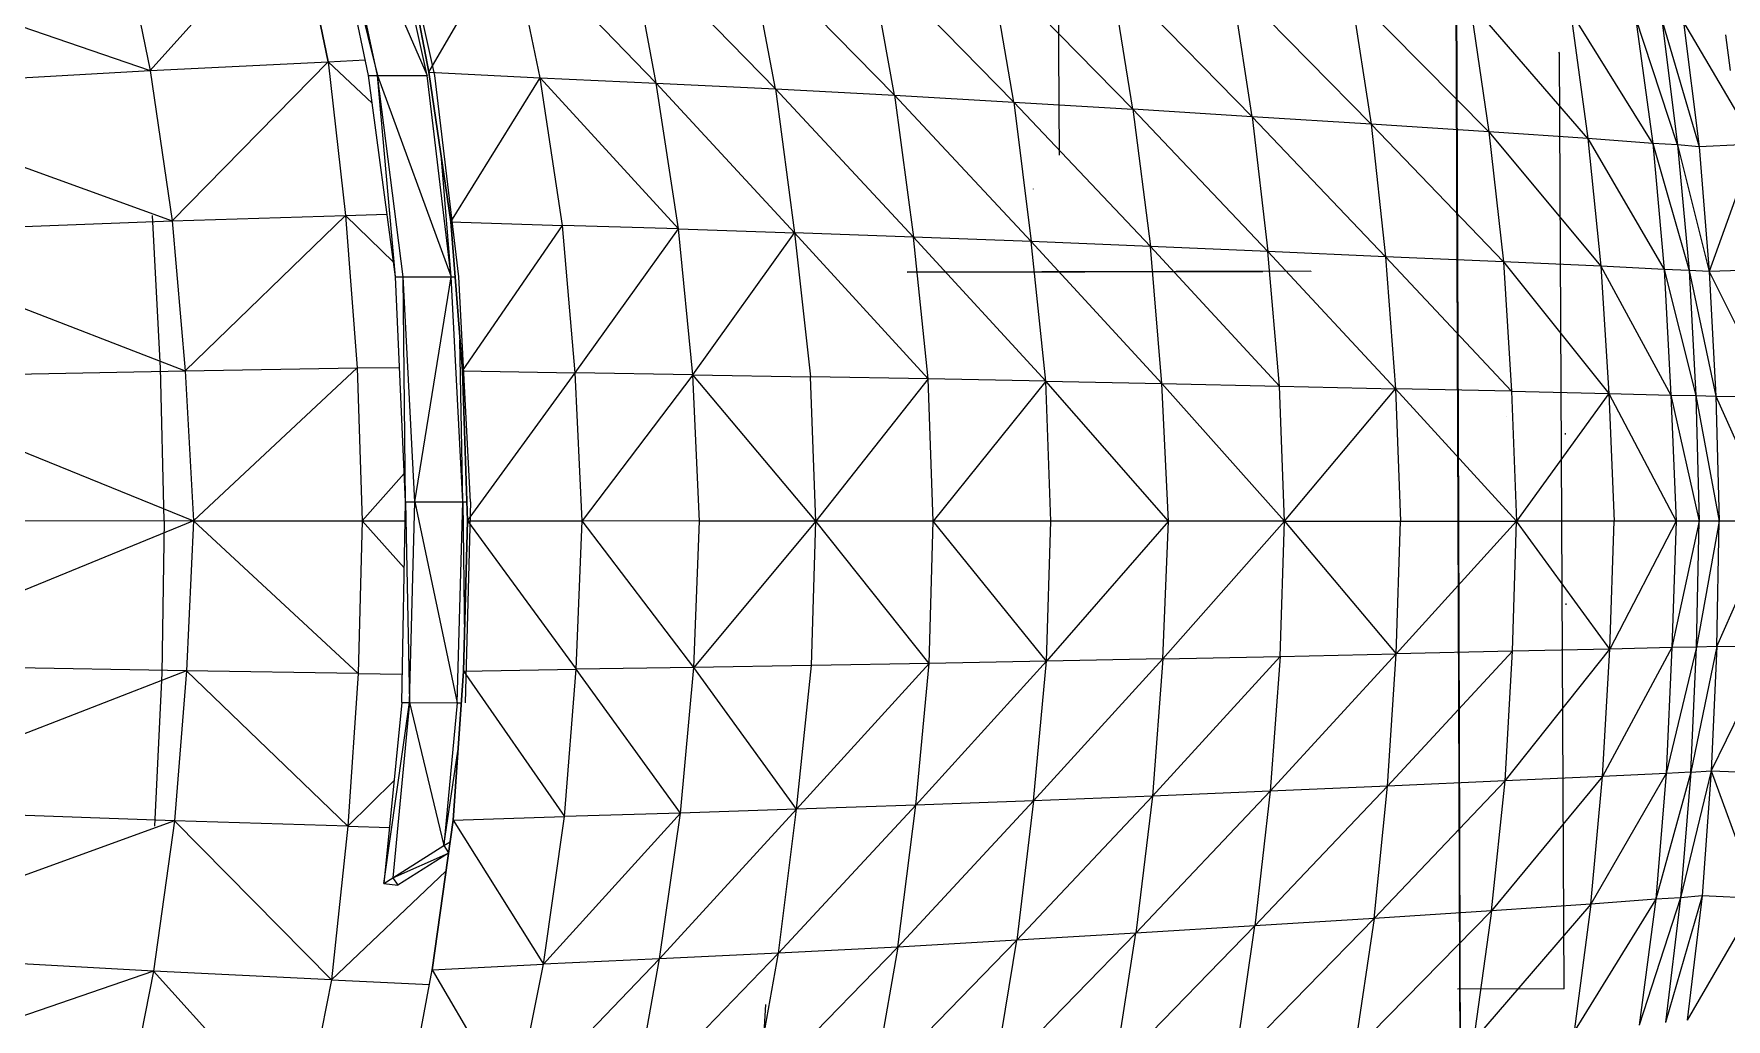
# Model space of a CAD drawing. Header units: inches. Extents: x -4450 to -273, y 9564 to 12971.
# Drawn here: x -2928.71 to -2886.59, y 12431.04 to 12455.56 of the extents above; entities that cross this region are included whole.
import ezdxf

# ---------------------------------------------------------------- set-up
doc = ezdxf.new("R2010")
doc.units = ezdxf.units.IN
doc.header["$MEASUREMENT"] = 0
for name, color, linetype, lineweight in [('0-1', 7, 'Continuous', 5), ('0-3', 7, 'Continuous', 9), ('A-GENM', 5, 'Continuous', 9)]:
    doc.layers.add(name, color=color, linetype=linetype, lineweight=lineweight)

# ---------------------------------------------------------------- blocks, each defined once
blk = doc.blocks.new('Land_Rover_Evoque_-_SUV_Car_Vehicle_Automobile_13067 - Land Rover EVOQUE_dwg-V5-FLOOR PLAN - ROOF')
at = {"layer": 'A-GENM'}
for p, q in [((-0.1569, 2.3958), (-0.1557, 2.3606)), ((-0.1557, 2.3606), (-0.0768, 2.4)), ((-0.0771, 2.3648), (-0.0768, 2.4)), ((0.0811, 2.3654), (0.002, 2.4003)), ((0.002, 2.4003), (0.002, 2.367)), ((0.1597, 2.3618), (0.1609, 2.397)), ((-0.3131, 2.3444), (-0.2363, 2.3896)), ((-0.2271, 2.3863), (-0.1557, 2.3606)), ((-0.0771, 2.3648), (-0.0156, 2.3924)), ((0.0811, 2.3654), (0.0808, 2.3943)), ((0.1014, 2.3904), (0.1597, 2.3618)), ((0.1597, 2.3618), (0.2211, 2.3844)), ((0.2403, 2.3914), (0.2385, 2.3562)), ((0.2403, 2.3914), (0.3171, 2.3467)), ((-0.3052, 2.3709), (-0.2827, 2.3738)), ((-0.2358, 2.3806), (-0.2344, 2.3544)), ((-0.1564, 2.3479), (-0.0771, 2.3648)), ((-0.1557, 2.3606), (-0.0771, 2.3648)), ((-0.0774, 2.3521), (0.002, 2.367)), ((-0.0774, 2.3521), (-0.0771, 2.3648)), ((-0.0771, 2.3648), (0.002, 2.367)), ((0.0811, 2.3654), (0.002, 2.367)), ((0.002, 2.367), (0.0814, 2.3527)), ((0.002, 2.367), (0.002, 2.3543)), ((0.0811, 2.3654), (0.1605, 2.3491)), ((0.0811, 2.3654), (0.1597, 2.3618)), ((0.0811, 2.3654), (0.0814, 2.3527)), ((-0.3146, 2.3307), (-0.2344, 2.3544)), ((-0.3131, 2.3444), (-0.2344, 2.3544)), ((-0.2357, 2.3407), (-0.1557, 2.3606)), ((-0.2344, 2.3544), (-0.2357, 2.3407)), ((-0.2344, 2.3544), (-0.1557, 2.3606)), ((-0.1571, 2.3322), (-0.0774, 2.3521)), ((-0.1557, 2.3606), (-0.1564, 2.3479)), ((-0.1564, 2.3479), (-0.0774, 2.3521)), ((-0.0777, 2.3364), (0.002, 2.3543)), ((-0.0777, 2.3364), (-0.0774, 2.3521)), ((-0.0774, 2.3521), (0.002, 2.3543)), ((0.0814, 2.3527), (0.002, 2.3543)), ((0.002, 2.3543), (0.002, 2.3397)), ((0.002, 2.3543), (0.0818, 2.337)), ((0.1605, 2.3491), (0.0814, 2.3527)), ((0.0814, 2.3527), (0.0818, 2.337)), ((0.0814, 2.3527), (0.1612, 2.3334)), ((0.1605, 2.3491), (0.1597, 2.3618)), ((0.1597, 2.3618), (0.2385, 2.3562)), ((0.1597, 2.3618), (0.2397, 2.3425)), ((0.2385, 2.3562), (0.2397, 2.3425)), ((0.2385, 2.3562), (0.3171, 2.3467)), ((0.2385, 2.3562), (0.3186, 2.333)), ((-0.2366, 2.3251), (-0.1564, 2.3479)), ((-0.2357, 2.3407), (-0.1564, 2.3479)), ((-0.1564, 2.3479), (-0.1571, 2.3322)), ((0.1605, 2.3491), (0.1612, 2.3334)), ((0.1605, 2.3491), (0.2397, 2.3425)), ((0.1605, 2.3491), (0.2407, 2.3269)), ((0.2397, 2.3425), (0.2407, 2.3269)), ((0.2397, 2.3425), (0.3186, 2.333)), ((0.2397, 2.3425), (0.3203, 2.3164)), ((-0.2357, 2.3407), (-0.3163, 2.3141)), ((-0.3146, 2.3307), (-0.2357, 2.3407)), ((-0.2397, 2.284), (-0.1571, 2.3322)), ((-0.2357, 2.3407), (-0.2366, 2.3251)), ((-0.2366, 2.3251), (-0.1571, 2.3322)), ((-0.1591, 2.2921), (-0.0777, 2.3364)), ((-0.1571, 2.3322), (-0.1591, 2.2921)), ((-0.1571, 2.3322), (-0.0777, 2.3364)), ((-0.0787, 2.2973), (0.002, 2.3397)), ((-0.0787, 2.2973), (-0.0777, 2.3364)), ((-0.0777, 2.3364), (0.002, 2.3397)), ((0.002, 2.3397), (0.0818, 2.337)), ((0.002, 2.3397), (0.0827, 2.2979)), ((0.002, 2.3397), (0.002, 2.3006)), ((0.0818, 2.337), (0.1612, 2.3334)), ((0.0818, 2.337), (0.1632, 2.2933)), ((0.0818, 2.337), (0.0827, 2.2979)), ((0.1612, 2.3334), (0.2407, 2.3269)), ((0.1612, 2.3334), (0.2438, 2.2858)), ((0.1612, 2.3334), (0.1632, 2.2933)), ((-0.2366, 2.3251), (-0.3202, 2.273)), ((-0.3163, 2.3141), (-0.2366, 2.3251)), ((-0.2366, 2.3251), (-0.2397, 2.284)), ((0.2407, 2.3269), (0.2438, 2.2858)), ((0.2407, 2.3269), (0.3203, 2.3164)), ((0.2407, 2.3269), (0.3243, 2.2754)), ((-0.0787, 2.2973), (0.002, 2.3006)), ((0.0827, 2.2979), (0.002, 2.3006)), ((0.002, 2.3006), (0.002, 2.239)), ((-0.244, 2.2215), (-0.1591, 2.2921)), ((-0.2397, 2.284), (-0.1591, 2.2921)), ((-0.1619, 2.2306), (-0.0787, 2.2973)), ((-0.1591, 2.2921), (-0.1619, 2.2306)), ((-0.1591, 2.2921), (-0.0787, 2.2973)), ((-0.0801, 2.2357), (-0.0787, 2.2973)), ((-0.0787, 2.2973), (0.002, 2.239)), ((0.0827, 2.2979), (0.002, 2.239)), ((0.1632, 2.2933), (0.0827, 2.2979)), ((0.166, 2.2318), (0.0827, 2.2979)), ((0.0827, 2.2979), (0.0841, 2.2363)), ((0.2438, 2.2858), (0.1632, 2.2933)), ((0.1632, 2.2933), (0.2481, 2.2232)), ((0.1632, 2.2933), (0.166, 2.2318)), ((-0.2397, 2.284), (-0.3259, 2.2094)), ((-0.3202, 2.273), (-0.2397, 2.284)), ((-0.2397, 2.284), (-0.244, 2.2215)), ((0.2438, 2.2858), (0.2481, 2.2232)), ((0.2438, 2.2858), (0.3243, 2.2754)), ((0.2438, 2.2858), (0.3299, 2.2118)), ((0.2973, 2.269), (-0.2937, 2.2661)), ((-0.0537, 2.2696), (-0.0529, 2.2697)), ((0.054, 2.27), (0.0548, 2.27)), ((0.2973, 2.269), (0.2974, 2.2016)), ((-0.2937, 2.2661), (-0.2943, 2.2657)), ((-0.1651, 2.1562), (-0.0801, 2.2357)), ((-0.1619, 2.2306), (-0.0801, 2.2357)), ((-0.0817, 2.1624), (0.002, 2.239)), ((-0.0801, 2.2357), (-0.0817, 2.1624)), ((-0.0801, 2.2357), (0.002, 2.239)), ((0.0841, 2.2363), (0.002, 2.239)), ((0.0857, 2.163), (0.002, 2.239)), ((0.002, 2.1657), (0.002, 2.239)), ((0.166, 2.2318), (0.0841, 2.2363)), ((0.1692, 2.1575), (0.0841, 2.2363)), ((0.0841, 2.2363), (0.0857, 2.163)), ((-0.2488, 2.1471), (-0.1619, 2.2306)), ((-0.244, 2.2215), (-0.1619, 2.2306)), ((-0.1619, 2.2306), (-0.1651, 2.1562)), ((-0.0642, 2.2325), (-0.0641, 2.2325)), ((0.2481, 2.2232), (0.166, 2.2318)), ((0.166, 2.2318), (0.2528, 2.149)), ((0.166, 2.2318), (0.1692, 2.1575)), ((-0.244, 2.2215), (-0.3323, 2.1341)), ((-0.3259, 2.2094), (-0.244, 2.2215)), ((-0.244, 2.2215), (-0.2488, 2.1471)), ((0.2481, 2.2232), (0.2528, 2.149)), ((0.2481, 2.2232), (0.3299, 2.2118)), ((0.2481, 2.2232), (0.3363, 2.1366)), ((0.0007, 2.2024), (-0.4539, 2.2007)), ((0.4552, 2.204), (0.0007, 2.2024)), ((0.3598, 2.2034), (0.0015, 2.202)), ((0.0015, 2.202), (-0.3568, 2.2007)), ((-0.0817, 2.1624), (-0.1684, 2.0819)), ((-0.1651, 2.1562), (-0.0817, 2.1624)), ((-0.0833, 2.0891), (-0.0817, 2.1624)), ((-0.0817, 2.1624), (0.002, 2.1657)), ((0.002, 2.0923), (-0.0817, 2.1624)), ((0.002, 2.0923), (0.002, 2.1657)), ((0.0857, 2.163), (0.002, 2.1657)), ((0.002, 2.0923), (0.0857, 2.163)), ((0.1692, 2.1575), (0.0857, 2.163)), ((0.0873, 2.0897), (0.0857, 2.163)), ((0.0857, 2.163), (0.1724, 2.0832)), ((-0.1651, 2.1562), (-0.2535, 2.0719)), ((-0.2488, 2.1471), (-0.1651, 2.1562)), ((-0.1651, 2.1562), (-0.1684, 2.0819)), ((0.2528, 2.149), (0.1692, 2.1575)), ((0.1692, 2.1575), (0.1724, 2.0832)), ((0.1692, 2.1575), (0.2575, 2.0737)), ((0.2528, 2.149), (0.3363, 2.1366)), ((0.2528, 2.149), (0.3426, 2.0614)), ((0.2528, 2.149), (0.2575, 2.0737)), ((-0.2488, 2.1471), (-0.3387, 2.0588)), ((-0.3323, 2.1341), (-0.2488, 2.1471)), ((-0.2488, 2.1471), (-0.2535, 2.0719)), ((-0.1559, 2.1089), (-0.1557, 2.109)), ((-0.1559, 2.1089), (-0.1554, 1.8539)), ((-0.0833, 2.0891), (-0.1715, 2.0077)), ((-0.0833, 2.0891), (-0.1684, 2.0819)), ((0.002, 2.0923), (-0.0849, 2.0148)), ((-0.0849, 2.0148), (-0.0833, 2.0891)), ((0.002, 2.0923), (-0.0833, 2.0891)), ((0.0889, 2.0154), (0.002, 2.0923)), ((0.0873, 2.0897), (0.002, 2.0923)), ((0.002, 2.0923), (0.002, 2.019)), ((0.0889, 2.0154), (0.0873, 2.0897)), ((0.0873, 2.0897), (0.1724, 2.0832)), ((0.0873, 2.0897), (0.1755, 2.0089)), ((-0.2582, 1.9966), (-0.1684, 2.0819)), ((-0.2535, 2.0719), (-0.1684, 2.0819)), ((-0.1684, 2.0819), (-0.1715, 2.0077)), ((-0.1554, 1.8539), (-0.1558, 2.0786)), ((0.1724, 2.0832), (0.1755, 2.0089)), ((0.1724, 2.0832), (0.2575, 2.0737)), ((0.1724, 2.0832), (0.2621, 1.9985)), ((-0.2535, 2.0719), (-0.3446, 1.9826)), ((-0.2535, 2.0719), (-0.3387, 2.0588)), ((-0.2535, 2.0719), (-0.2582, 1.9966)), ((0.3426, 2.0614), (0.2575, 2.0737)), ((0.3485, 1.9851), (0.2575, 2.0737)), ((0.2575, 2.0737), (0.2621, 1.9985)), ((-0.0849, 2.0148), (-0.1746, 1.9324)), ((-0.0849, 2.0148), (-0.1715, 2.0077)), ((0.002, 2.019), (-0.0865, 1.9415)), ((-0.0865, 1.9415), (-0.0849, 2.0148)), ((0.002, 2.019), (-0.0849, 2.0148)), ((0.0889, 2.0154), (0.002, 2.019)), ((0.002, 2.019), (0.0904, 1.9421)), ((0.002, 2.019), (0.002, 1.9448)), ((0.0889, 2.0154), (0.1755, 2.0089)), ((0.0889, 2.0154), (0.1785, 1.9337)), ((0.0889, 2.0154), (0.0904, 1.9421)), ((-0.2626, 1.9213), (-0.1715, 2.0077)), ((-0.2582, 1.9966), (-0.1715, 2.0077)), ((-0.1715, 2.0077), (-0.1746, 1.9324)), ((0.1755, 2.0089), (0.1785, 1.9337)), ((0.1755, 2.0089), (0.2621, 1.9985)), ((0.1755, 2.0089), (0.2665, 1.9233)), ((-0.3503, 1.9063), (-0.2582, 1.9966)), ((-0.2582, 1.9966), (-0.3446, 1.9826)), ((-0.2626, 1.9213), (-0.2582, 1.9966)), ((0.3541, 1.9089), (0.2621, 1.9985)), ((0.3485, 1.9851), (0.2621, 1.9985)), ((0.2621, 1.9985), (0.2665, 1.9233)), ((-0.2293, 1.9502), (-0.5017, 1.9488)), ((-0.0865, 1.9415), (-0.1775, 1.8581)), ((-0.0865, 1.9415), (-0.1746, 1.9324)), ((-0.0865, 1.9415), (-0.0879, 1.8672)), ((0.002, 1.9448), (-0.0865, 1.9415)), ((-0.0865, 1.9415), (0.0019, 1.8705)), ((0.002, 1.9448), (0.0019, 1.8705)), ((0.0904, 1.9421), (0.0019, 1.8705)), ((0.0904, 1.9421), (0.002, 1.9448)), ((0.1785, 1.9337), (0.0904, 1.9421)), ((0.0904, 1.9421), (0.1813, 1.8594)), ((0.0904, 1.9421), (0.0918, 1.8679)), ((-0.2671, 1.846), (-0.1746, 1.9324)), ((-0.2626, 1.9213), (-0.1746, 1.9324)), ((-0.2078, 1.9338), (-0.2079, 1.9337)), ((-0.1746, 1.9324), (-0.1775, 1.8581)), ((0.1785, 1.9337), (0.2665, 1.9233)), ((0.1785, 1.9337), (0.2709, 1.848)), ((0.1785, 1.9337), (0.1813, 1.8594)), ((-0.3559, 1.8301), (-0.2626, 1.9213)), ((-0.2626, 1.9213), (-0.3503, 1.9063)), ((-0.2671, 1.846), (-0.2626, 1.9213)), ((0.3541, 1.9089), (0.2665, 1.9233)), ((0.2665, 1.9233), (0.2709, 1.848)), ((0.2665, 1.9233), (0.3597, 1.8327)), ((-0.0879, 1.8672), (-0.1801, 1.7828)), ((-0.0879, 1.8672), (-0.1775, 1.8581)), ((-0.0879, 1.8672), (-0.0893, 1.7929)), ((0.0019, 1.8705), (-0.0879, 1.8672)), ((-0.0879, 1.8672), (0.0019, 1.7962)), ((0.0918, 1.8679), (0.0019, 1.8705)), ((0.0019, 1.8705), (0.0019, 1.7962)), ((0.0918, 1.8679), (0.0019, 1.7962)), ((0.1813, 1.8594), (0.0918, 1.8679)), ((0.0918, 1.8679), (0.1839, 1.7841)), ((0.0918, 1.8679), (0.0931, 1.7936)), ((-0.271, 1.7708), (-0.1775, 1.8581)), ((-0.2671, 1.846), (-0.1775, 1.8581)), ((-0.1775, 1.8581), (-0.1801, 1.7828)), ((0.2709, 1.848), (0.1813, 1.8594)), ((0.1813, 1.8594), (0.2748, 1.7727)), ((0.1813, 1.8594), (0.1839, 1.7841)), ((-0.3611, 1.7538), (-0.2671, 1.846)), ((-0.2671, 1.846), (-0.3559, 1.8301)), ((-0.271, 1.7708), (-0.2671, 1.846)), ((0.2709, 1.848), (0.3597, 1.8327)), ((0.2709, 1.848), (0.3649, 1.7565)), ((0.2709, 1.848), (0.2748, 1.7727)), ((0.0019, 1.7962), (-0.0905, 1.7186)), ((0.0019, 1.7962), (-0.0893, 1.7929)), ((0.0931, 1.7936), (0.0019, 1.7962)), ((0.0019, 1.7962), (0.0943, 1.7193)), ((0.0019, 1.7962), (0.0019, 1.7229)), ((-0.1801, 1.7828), (-0.0893, 1.7929)), ((-0.0905, 1.7186), (-0.0893, 1.7929)), ((0.1839, 1.7841), (0.0931, 1.7936)), ((0.0931, 1.7936), (0.0943, 1.7193)), ((-0.2747, 1.6955), (-0.1801, 1.7828)), ((-0.271, 1.7708), (-0.1801, 1.7828)), ((-0.1826, 1.7095), (-0.1801, 1.7828)), ((-0.0905, 1.7186), (-0.1801, 1.7828)), ((0.1839, 1.7841), (0.0943, 1.7193)), ((0.2748, 1.7727), (0.1839, 1.7841)), ((0.1839, 1.7841), (0.2784, 1.6975)), ((0.1839, 1.7841), (0.1863, 1.7108)), ((-0.3658, 1.6785), (-0.271, 1.7708)), ((-0.271, 1.7708), (-0.3611, 1.7538)), ((-0.2747, 1.6955), (-0.271, 1.7708)), ((0.3649, 1.7565), (0.2748, 1.7727)), ((0.2748, 1.7727), (0.3695, 1.6812)), ((0.2748, 1.7727), (0.2784, 1.6975)), ((0.7552, 1.738), (0.3071, 1.7647)), ((0.0019, 1.7229), (-0.0905, 1.7186)), ((0.0019, 1.7229), (0.0018, 1.6486)), ((0.0943, 1.7193), (0.0019, 1.7229)), ((-0.0905, 1.7186), (-0.1826, 1.7095)), ((-0.0905, 1.7186), (-0.0917, 1.6443)), ((-0.0905, 1.7186), (0.0018, 1.6486)), ((0.0943, 1.7193), (0.0018, 1.6486)), ((0.1863, 1.7108), (0.0943, 1.7193)), ((0.0943, 1.7193), (0.0953, 1.645)), ((0.1863, 1.7108), (0.0953, 1.645)), ((0.2784, 1.6975), (0.1863, 1.7108)), ((0.1863, 1.7108), (0.2816, 1.6242)), ((0.1863, 1.7108), (0.1885, 1.6376)), ((-0.1826, 1.7095), (-0.278, 1.6222)), ((-0.1826, 1.7095), (-0.2747, 1.6955)), ((-0.1826, 1.7095), (-0.1848, 1.6362)), ((-0.0917, 1.6443), (-0.1826, 1.7095)), ((-0.2747, 1.6955), (-0.37, 1.6032)), ((-0.2747, 1.6955), (-0.3658, 1.6785)), ((-0.278, 1.6222), (-0.2747, 1.6955)), ((0.3695, 1.6812), (0.2784, 1.6975)), ((0.2784, 1.6975), (0.3736, 1.6059)), ((0.2784, 1.6975), (0.2816, 1.6242)), ((0.0018, 1.6486), (-0.0917, 1.6443)), ((0.0018, 1.5763), (0.0018, 1.6486)), ((0.0953, 1.645), (0.0018, 1.6486)), ((-0.1848, 1.6362), (-0.278, 1.6222)), ((-0.1872, 1.5658), (-0.1848, 1.6362)), ((-0.0917, 1.6443), (-0.1848, 1.6362)), ((-0.0931, 1.573), (-0.1848, 1.6362)), ((-0.0931, 1.573), (-0.0917, 1.6443)), ((0.0018, 1.5763), (-0.0917, 1.6443)), ((0.0018, 1.5763), (0.0953, 1.645)), ((0.0967, 1.5737), (0.0953, 1.645)), ((0.1885, 1.6376), (0.0953, 1.645)), ((0.0967, 1.5737), (0.1885, 1.6376)), ((0.1908, 1.5672), (0.1885, 1.6376)), ((0.2816, 1.6242), (0.1885, 1.6376)), ((-0.278, 1.6222), (-0.37, 1.6032)), ((-0.2817, 1.5518), (-0.278, 1.6222)), ((-0.1872, 1.5658), (-0.278, 1.6222)), ((0.1908, 1.5672), (0.2816, 1.6242)), ((0.2853, 1.5539), (0.2816, 1.6242)), ((0.3736, 1.6059), (0.2816, 1.6242)), ((0.2853, 1.5539), (0.3736, 1.6059)), ((-0.2817, 1.5518), (-0.37, 1.6032)), ((-0.0931, 1.573), (-0.1872, 1.5658)), ((-0.1872, 1.5658), (-0.0931, 1.573)), ((-0.0102, 1.5782), (-0.1524, 1.5708)), ((-0.0102, 1.5733), (-0.1524, 1.5659)), ((-0.0102, 1.5733), (-0.1123, 1.5715)), ((0.0018, 1.5763), (-0.0931, 1.573)), ((-0.0931, 1.573), (0.0018, 1.5763)), ((-0.0102, 1.5782), (0.1166, 1.5747)), ((-0.0102, 1.5733), (-0.0102, 1.5759)), ((-0.0102, 1.5733), (0.0756, 1.5743)), ((-0.0102, 1.543), (-0.0102, 1.5733)), ((0.1166, 1.5698), (-0.0102, 1.5733)), ((0.0967, 1.5737), (0.0018, 1.5763)), ((0.0018, 1.5763), (0.0967, 1.5737)), ((0.1908, 1.5672), (0.0967, 1.5737)), ((0.0967, 1.5737), (0.1908, 1.5672)), ((0.1166, 1.5698), (0.1166, 1.5723)), ((-0.1872, 1.5658), (-0.2817, 1.5518)), ((-0.2817, 1.5518), (-0.1872, 1.5658)), ((-0.1524, 1.5708), (-0.2795, 1.5557)), ((-0.1524, 1.5708), (-0.2795, 1.5557)), ((-0.2795, 1.5195), (-0.1524, 1.5659)), ((-0.1524, 1.5659), (-0.2795, 1.5508)), ((-0.1524, 1.5659), (-0.2268, 1.5599)), ((-0.1524, 1.5708), (-0.1524, 1.5708)), ((-0.1524, 1.5659), (-0.1524, 1.5685)), ((-0.0102, 1.543), (-0.1524, 1.5659)), ((-0.1524, 1.5356), (-0.1524, 1.5659)), ((-0.0102, 1.543), (0.1166, 1.5698)), ((0.1165, 1.5396), (0.1166, 1.5698)), ((0.1165, 1.5396), (0.2067, 1.5614)), ((0.1166, 1.5698), (0.2067, 1.5614)), ((0.2067, 1.5614), (0.1471, 1.5702)), ((0.2853, 1.5539), (0.1908, 1.5672)), ((0.1908, 1.5672), (0.2853, 1.5539)), ((0.2067, 1.5614), (0.2044, 1.5653)), ((0.2067, 1.5614), (0.2114, 1.5643)), ((0.2272, 1.5292), (0.2067, 1.5614)), ((0.2115, 1.5643), (0.2318, 1.5322)), ((0.2272, 1.5292), (0.2115, 1.5643)), ((0.2915, 1.4904), (0.223, 1.5626)), ((-0.2795, 1.5557), (-0.4219, 1.5239)), ((-0.4219, 1.4887), (-0.2795, 1.5508)), ((-0.2795, 1.5508), (-0.4219, 1.519)), ((-0.2817, 1.5518), (-0.375, 1.5338)), ((-0.375, 1.5338), (-0.2817, 1.5518)), ((-0.2795, 1.5195), (-0.2795, 1.5508)), ((0.3785, 1.5366), (0.2853, 1.5539)), ((0.2915, 1.4904), (0.2945, 1.5522)), ((-0.0102, 1.543), (-0.1524, 1.5356)), ((-0.0102, 1.5371), (-0.0102, 1.543)), ((0.1165, 1.5396), (-0.0102, 1.543)), ((-0.0102, 1.5371), (0.1165, 1.5396)), ((0.1165, 1.5347), (0.1165, 1.5396)), ((0.2308, 1.5234), (0.1165, 1.5396)), ((0.1165, 1.5396), (0.2272, 1.5292)), ((-0.1524, 1.5356), (-0.2795, 1.5195)), ((-0.1524, 1.5307), (-0.2795, 1.5137)), ((-0.1524, 1.5307), (-0.2795, 1.5195)), ((-0.1912, 1.4993), (-0.1617, 1.5295)), ((-0.0102, 1.5371), (-0.1524, 1.5307)), ((-0.0102, 1.5371), (-0.1524, 1.5356)), ((-0.1524, 1.5307), (-0.1524, 1.5356)), ((-0.0948, 1.5066), (-0.0952, 1.5333)), ((0.0017, 1.5098), (-0.0282, 1.5363)), ((0.1165, 1.5347), (-0.0102, 1.5371)), ((0.0017, 1.5098), (0.0017, 1.5369)), ((0.0017, 1.5098), (0.0314, 1.5363)), ((0.0981, 1.5072), (0.0986, 1.535)), ((0.1165, 1.5347), (0.2308, 1.5234)), ((0.1946, 1.5007), (0.166, 1.5298)), ((0.2272, 1.5292), (0.2318, 1.5322)), ((0.2308, 1.5234), (0.2272, 1.5292)), ((0.2308, 1.5234), (0.2318, 1.5322)), ((-0.4219, 1.4838), (-0.2795, 1.5195)), ((-0.2795, 1.5195), (-0.4219, 1.4887)), ((-0.2795, 1.5137), (-0.2795, 1.5195)), ((-0.1912, 1.4993), (-0.192, 1.5254)), ((0.1946, 1.5007), (0.1954, 1.5269)), ((-0.2795, 1.5137), (-0.4219, 1.4838)), ((-0.2882, 1.4882), (-0.2893, 1.5116)), ((-0.2882, 1.4882), (-0.262, 1.516)), ((-0.0948, 1.5066), (0.0017, 1.5098)), ((-0.0948, 1.5066), (0.0017, 1.5098)), ((0.0017, 1.5098), (0.0981, 1.5072)), ((0.0018, 1.4032), (0.0017, 1.5098)), ((0.0017, 1.5098), (0.0981, 1.5072)), ((-0.2882, 1.4882), (-0.1912, 1.4993)), ((-0.2882, 1.4882), (-0.1912, 1.4993)), ((-0.1912, 1.4993), (-0.0948, 1.5066)), ((-0.1912, 1.4993), (-0.0948, 1.5066)), ((-0.1877, 1.3898), (-0.1912, 1.4993)), ((-0.093, 1.398), (-0.1912, 1.4993)), ((-0.093, 1.398), (-0.0948, 1.5066)), ((0.0018, 1.4032), (-0.0948, 1.5066)), ((0.0018, 1.4032), (0.0981, 1.5072)), ((0.0981, 1.5072), (0.0965, 1.3987)), ((0.0965, 1.3987), (0.1946, 1.5007)), ((0.0981, 1.5072), (0.1946, 1.5007)), ((0.0981, 1.5072), (0.1946, 1.5007)), ((0.1946, 1.5007), (0.1912, 1.3912)), ((0.1946, 1.5007), (0.2915, 1.4904)), ((0.1946, 1.5007), (0.2915, 1.4904)), ((-0.2882, 1.4882), (-0.3859, 1.4683)), ((-0.3859, 1.4683), (-0.2882, 1.4882)), ((-0.2827, 1.3758), (-0.2882, 1.4882)), ((-0.1877, 1.3898), (-0.2882, 1.4882)), ((0.1912, 1.3912), (0.2915, 1.4904)), ((0.2915, 1.4904), (0.2862, 1.3779)), ((0.2915, 1.4904), (0.3892, 1.4712)), ((0.2915, 1.4904), (0.3892, 1.4712)), ((-0.2827, 1.3758), (-0.3859, 1.4683)), ((0.2862, 1.3779), (0.3892, 1.4712)), ((-0.093, 1.398), (0.0018, 1.4032)), ((-0.0888, 1.1805), (0.0018, 1.4032)), ((0.0018, 1.4032), (0.0019, 1.1847)), ((0.0018, 1.4032), (0.0965, 1.3987)), ((0.0018, 1.4032), (0.0925, 1.1811)), ((-0.2827, 1.3758), (-0.1877, 1.3898)), ((-0.2706, 1.1607), (-0.1877, 1.3898)), ((-0.1877, 1.3898), (-0.093, 1.398)), ((-0.1797, 1.1733), (-0.1877, 1.3898)), ((-0.1797, 1.1733), (-0.093, 1.398)), ((-0.0888, 1.1805), (-0.093, 1.398)), ((0.0965, 1.3987), (0.0925, 1.1811)), ((0.0965, 1.3987), (0.1912, 1.3912)), ((0.0965, 1.3987), (0.1833, 1.1746)), ((0.1912, 1.3912), (0.1833, 1.1746)), ((0.1912, 1.3912), (0.2862, 1.3779)), ((0.1912, 1.3912), (0.2742, 1.1627)), ((-0.0947, 1.3824), (-0.1912, 1.3772)), ((0.0016, 1.3847), (-0.0949, 1.3824)), ((0.0016, 1.3847), (0.0982, 1.3831)), ((0.098, 1.3831), (0.0982, 1.3831)), ((0.098, 1.3831), (0.1946, 1.3786)), ((-0.3782, 1.3564), (-0.2827, 1.3758)), ((-0.3622, 1.1433), (-0.2827, 1.3758)), ((-0.2706, 1.1607), (-0.2827, 1.3758)), ((-0.191, 1.3772), (-0.1912, 1.3772)), ((0.2862, 1.3779), (0.2742, 1.1627)), ((0.2862, 1.3779), (0.3816, 1.3592)), ((0.2862, 1.3779), (0.3658, 1.146))]:
    blk.add_line(p, q, dxfattribs=at)
blk = doc.blocks.new('Land_Rover_Evoque_-_SUV_Car_Vehicle_Automobile_13067 - Land_Rover_Evoque_-_SUV_Car_Vehicle_Automobile_13067-V6-FLOOR PLAN - ROOF')
at = {"xscale": 39.40029010366786, "yscale": 39.40029010366786, "zscale": 39.40029010366786, "rotation": 180}
blk.add_blockref('Land_Rover_Evoque_-_SUV_Car_Vehicle_Automobile_13067 - Land Rover EVOQUE_dwg-V5-FLOOR PLAN - ROOF', (-0.026, 10.27), dxfattribs=at)
blk = doc.blocks.new('CTR  - Topography_rvt-1-FLOOR PLAN - ROOF')
at = {"layer": '0-3', "rotation": 89.99999999999953}
blk.add_blockref('Land_Rover_Evoque_-_SUV_Car_Vehicle_Automobile_13067 - Land_Rover_Evoque_-_SUV_Car_Vehicle_Automobile_13067-V6-FLOOR PLAN - ROOF', (-2969.749, 12443.536), dxfattribs=at)

msp = doc.modelspace()

# ---------------------------------------------------------------- block references
at = {"layer": '0-1'}
msp.add_blockref('CTR  - Topography_rvt-1-FLOOR PLAN - ROOF', (0, 0), dxfattribs=at)

doc.saveas('drawing.dxf')
